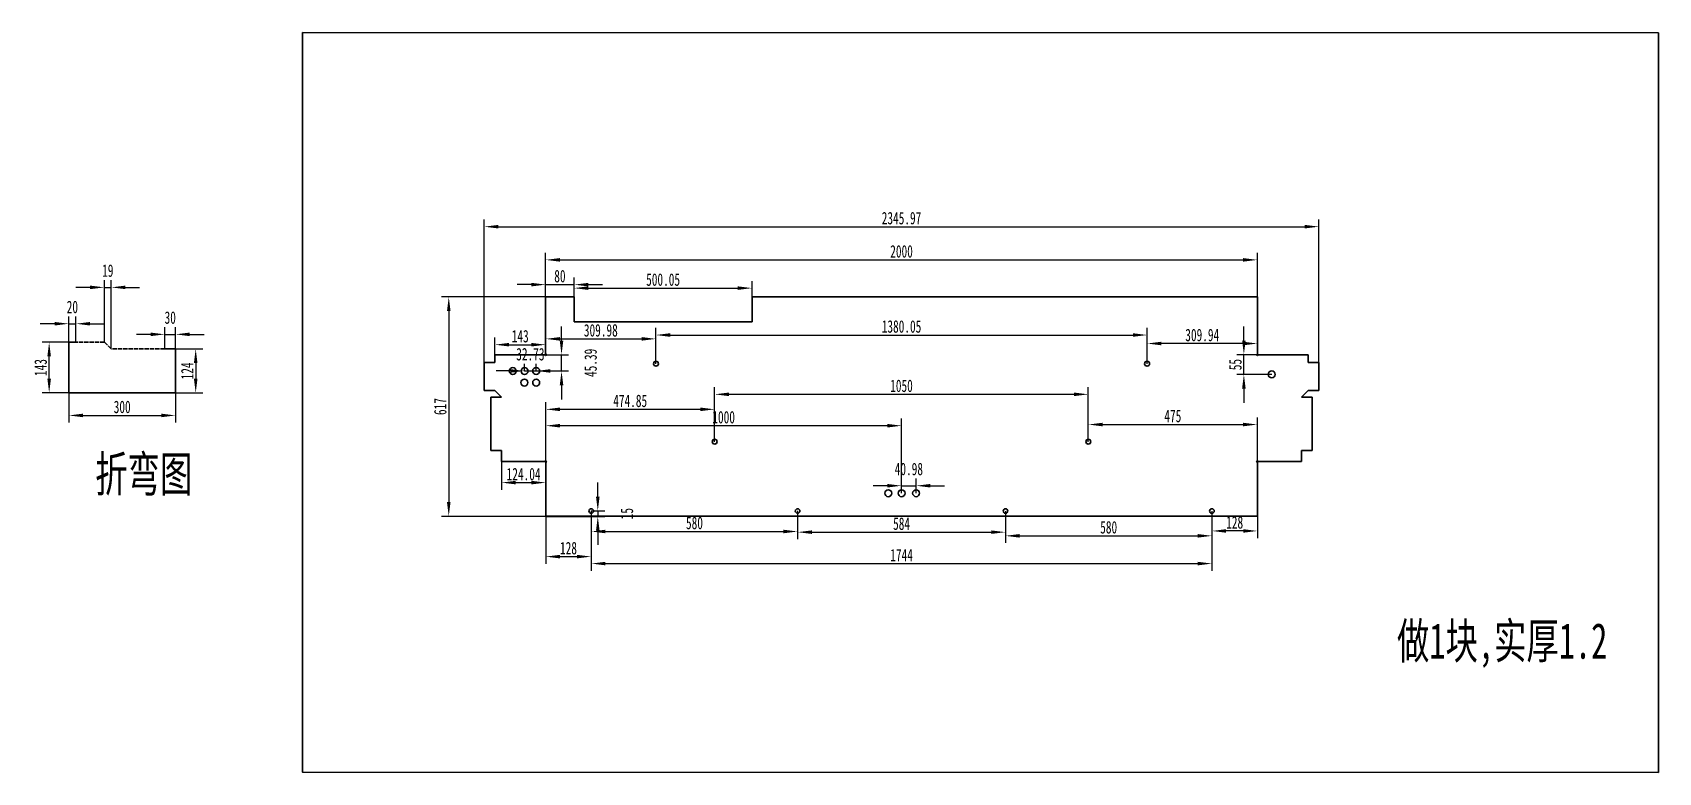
# Model space of a CAD drawing. Header units: millimetres. Extents: x -298 to 4271, y 278 to 2358.
import ezdxf

# ---------------------------------------------------------------- set-up
doc = ezdxf.new("R2010")
doc.units = ezdxf.units.MM
doc.header["$PDSIZE"] = -5
doc.linetypes.add('DASHED', pattern=[15, 12, -3])
doc.layers.get('0').update_dxf_attribs({"lineweight": 18})
doc.layers.add('粗实线层', color=7, linetype='Continuous', lineweight=35)
doc.styles.add('标准', font='', dxfattribs={"width": 0.667})
doc.styles.get('标准').set_extended_font_data('宋体')
doc.dimstyles.new('标准', dxfattribs={"dimscale": 10, "dimtxt": 3.5, "dimasz": 4, "dimexe": 2, "dimexo": 0, "dimtad": 1, "dimdsep": 46, "dimtxsty": '标准', "dimblk": '_CAXARROW', "dimcen": 0, "dimdle": 6, "dimclrd": 3, "dimclre": 3, "dimclrt": 3, "dimazin": 2, "dimtfac": 0.707107, "dimtmove": 2, "dimatfit": 3, "dimfxl": 1, "dimfrac": 2, "dimtolj": 1, "dimarcsym": 1})

# ---------------------------------------------------------------- blocks, each defined once
blk = doc.blocks.new('_CAXARROW')
blk.add_hatch(color=0).paths.add_polyline_path([(0, 0), (-1, 0.125), (-1, -0.125)], flags=0)
blk = doc.blocks.new('*D2')
at = {"layer": 'Defpoints', "color": 0, "transparency": 16777216}
for p in [(-175.9, 1539.2), (-195.9, 1487.6), (-175.9, 1487.6)]:
    blk.add_point(p, dxfattribs=at)
at = {"layer": '粗实线层', "color": 3, "linetype": 'Continuous', "lineweight": -2, "transparency": 16777216}
for p, q in [((-195.9, 1487.6), (-195.9, 1559.2)), ((-175.9, 1487.6), (-175.9, 1559.2)), ((-235.9, 1539.2), (-275.9, 1539.2)), ((-195.9, 1539.2), (-175.9, 1539.2)), ((-135.9, 1539.2), (-95.9, 1539.2))]:
    blk.add_line(p, q, dxfattribs=at)
at = {"layer": '粗实线层', "color": 3, "lineweight": -2, "transparency": 16777216, "xscale": 40, "yscale": 40, "zscale": 40}
blk.add_blockref('_CAXARROW', (-195.9, 1539.2), dxfattribs=at)
at = {"layer": '粗实线层', "color": 3, "lineweight": -2, "transparency": 16777216, "xscale": 40, "yscale": 40, "zscale": 40, "rotation": 180}
blk.add_blockref('_CAXARROW', (-175.9, 1539.2), dxfattribs=at)
at = {"layer": '粗实线层', "color": 3, "transparency": 16777216, "insert": (-185.9, 1586.1), "char_height": 35, "attachment_point": 5, "style": '标准'}
blk.add_mtext('\\A1;20', dxfattribs=at)
blk = doc.blocks.new('*D3')
at = {"layer": 'Defpoints', "color": 0, "transparency": 16777216}
for p in [(104.1, 1468.6), (104.1, 1344.6), (160.7, 1344.6)]:
    blk.add_point(p, dxfattribs=at)
at = {"layer": '粗实线层', "color": 3, "linetype": 'Continuous', "lineweight": -2, "transparency": 16777216}
for p, q in [((104.1, 1468.6), (180.7, 1468.6)), ((160.7, 1428.6), (160.7, 1384.6)), ((104.1, 1344.6), (180.7, 1344.6))]:
    blk.add_line(p, q, dxfattribs=at)
at = {"layer": '粗实线层', "color": 3, "lineweight": -2, "transparency": 16777216, "xscale": 40, "yscale": 40, "zscale": 40}
for p, rotation in [((160.7, 1468.6), 90), ((160.7, 1344.6), 270)]:
    blk.add_blockref('_CAXARROW', p, dxfattribs=dict(at, rotation=rotation))
at = {"layer": '粗实线层', "color": 3, "transparency": 16777216, "insert": (136.9, 1406.6), "char_height": 35, "attachment_point": 5, "rotation": 90, "style": '标准'}
blk.add_mtext('\\A1;124', dxfattribs=at)
blk = doc.blocks.new('*D4')
at = {"layer": 'Defpoints', "color": 0, "transparency": 16777216}
for p in [(-195.9, 1344.6), (104.1, 1344.6), (104.1, 1281.5)]:
    blk.add_point(p, dxfattribs=at)
at = {"layer": '粗实线层', "color": 3, "linetype": 'Continuous', "lineweight": -2, "transparency": 16777216}
for p, q in [((-195.9, 1344.6), (-195.9, 1261.5)), ((104.1, 1344.6), (104.1, 1261.5)), ((-155.9, 1281.5), (64.1, 1281.5))]:
    blk.add_line(p, q, dxfattribs=at)
at = {"layer": '粗实线层', "color": 3, "lineweight": -2, "transparency": 16777216, "xscale": 40, "yscale": 40, "zscale": 40, "rotation": 180}
blk.add_blockref('_CAXARROW', (-195.9, 1281.5), dxfattribs=at)
at = {"layer": '粗实线层', "color": 3, "lineweight": -2, "transparency": 16777216, "xscale": 40, "yscale": 40, "zscale": 40}
blk.add_blockref('_CAXARROW', (104.1, 1281.5), dxfattribs=at)
at = {"layer": '粗实线层', "color": 3, "transparency": 16777216, "insert": (-45.9, 1305.3), "char_height": 35, "attachment_point": 5, "style": '标准'}
blk.add_mtext('\\A1;300', dxfattribs=at)
blk = doc.blocks.new('*D5')
at = {"layer": 'Defpoints', "color": 0, "transparency": 16777216}
for p in [(-251.1, 1487.6), (-195.9, 1487.6), (-195.9, 1344.6)]:
    blk.add_point(p, dxfattribs=at)
at = {"layer": '粗实线层', "color": 3, "linetype": 'Continuous', "lineweight": -2, "transparency": 16777216}
for p, q in [((-195.9, 1487.6), (-271.1, 1487.6)), ((-251.1, 1384.6), (-251.1, 1447.6)), ((-195.9, 1344.6), (-271.1, 1344.6))]:
    blk.add_line(p, q, dxfattribs=at)
at = {"layer": '粗实线层', "color": 3, "lineweight": -2, "transparency": 16777216, "xscale": 40, "yscale": 40, "zscale": 40}
for p, rotation in [((-251.1, 1487.6), 90), ((-251.1, 1344.6), 270)]:
    blk.add_blockref('_CAXARROW', p, dxfattribs=dict(at, rotation=rotation))
at = {"layer": '粗实线层', "color": 3, "transparency": 16777216, "insert": (-274.9, 1416.1), "char_height": 35, "attachment_point": 5, "rotation": 90, "style": '标准'}
blk.add_mtext('\\A1;143', dxfattribs=at)
blk = doc.blocks.new('*D6')
at = {"layer": 'Defpoints', "color": 0, "transparency": 16777216}
for p in [(104.1, 1509.4), (74.1, 1468.6), (104.1, 1467.6)]:
    blk.add_point(p, dxfattribs=at)
at = {"layer": '粗实线层', "color": 3, "linetype": 'Continuous', "lineweight": -2, "transparency": 16777216}
for p, q in [((34.1, 1509.4), (-5.9, 1509.4)), ((74.1, 1468.6), (74.1, 1529.4)), ((74.1, 1509.4), (104.1, 1509.4)), ((104.1, 1467.6), (104.1, 1529.4)), ((144.1, 1509.4), (184.1, 1509.4))]:
    blk.add_line(p, q, dxfattribs=at)
at = {"layer": '粗实线层', "color": 3, "lineweight": -2, "transparency": 16777216, "xscale": 40, "yscale": 40, "zscale": 40}
blk.add_blockref('_CAXARROW', (74.1, 1509.4), dxfattribs=at)
at = {"layer": '粗实线层', "color": 3, "lineweight": -2, "transparency": 16777216, "xscale": 40, "yscale": 40, "zscale": 40, "rotation": 180}
blk.add_blockref('_CAXARROW', (104.1, 1509.4), dxfattribs=at)
at = {"layer": '粗实线层', "color": 3, "transparency": 16777216, "insert": (89.1, 1556.3), "char_height": 35, "attachment_point": 5, "style": '标准'}
blk.add_mtext('\\A1;30', dxfattribs=at)
blk = doc.blocks.new('*D7')
at = {"layer": 'Defpoints', "color": 0, "transparency": 16777216}
for p in [(3144.1, 1718.7), (1144.1, 1614.9), (3144.1, 1614.9)]:
    blk.add_point(p, dxfattribs=at)
at = {"layer": '粗实线层', "color": 3, "linetype": 'Continuous', "lineweight": -2, "transparency": 16777216}
for p, q in [((1144.1, 1614.9), (1144.1, 1738.7)), ((3144.1, 1614.9), (3144.1, 1738.7)), ((1184.1, 1718.7), (3104.1, 1718.7))]:
    blk.add_line(p, q, dxfattribs=at)
at = {"layer": '粗实线层', "color": 3, "lineweight": -2, "transparency": 16777216, "xscale": 40, "yscale": 40, "zscale": 40, "rotation": 180}
blk.add_blockref('_CAXARROW', (1144.1, 1718.7), dxfattribs=at)
at = {"layer": '粗实线层', "color": 3, "lineweight": -2, "transparency": 16777216, "xscale": 40, "yscale": 40, "zscale": 40}
blk.add_blockref('_CAXARROW', (3144.1, 1718.7), dxfattribs=at)
at = {"layer": '粗实线层', "color": 3, "transparency": 16777216, "insert": (2144.1, 1742.4), "char_height": 35, "attachment_point": 5, "style": '标准'}
blk.add_mtext('\\A1;2000', dxfattribs=at)
blk = doc.blocks.new('*D9')
at = {"layer": 'Defpoints', "color": 0, "transparency": 16777216}
for p in [(-76.8, 1641.4), (-95.9, 1487.6), (-76.8, 1468.6)]:
    blk.add_point(p, dxfattribs=at)
at = {"layer": '粗实线层', "color": 3, "linetype": 'Continuous', "lineweight": -2, "transparency": 16777216}
for p, q in [((-95.9, 1487.6), (-95.9, 1661.4)), ((-76.8, 1468.6), (-76.8, 1661.4)), ((-135.9, 1641.4), (-175.9, 1641.4)), ((-95.9, 1641.4), (-76.8, 1641.4)), ((-36.8, 1641.4), (3.2, 1641.4))]:
    blk.add_line(p, q, dxfattribs=at)
at = {"layer": '粗实线层', "color": 3, "lineweight": -2, "transparency": 16777216, "xscale": 40, "yscale": 40, "zscale": 40}
blk.add_blockref('_CAXARROW', (-95.9, 1641.4), dxfattribs=at)
at = {"layer": '粗实线层', "color": 3, "lineweight": -2, "transparency": 16777216, "xscale": 40, "yscale": 40, "zscale": 40, "rotation": 180}
blk.add_blockref('_CAXARROW', (-76.8, 1641.4), dxfattribs=at)
at = {"layer": '粗实线层', "color": 3, "transparency": 16777216, "insert": (-86.3, 1688.3), "char_height": 35, "attachment_point": 5, "style": '标准'}
blk.add_mtext('\\A1;19', dxfattribs=at)
blk = doc.blocks.new('*D10')
at = {"layer": 'Defpoints', "color": 0, "transparency": 16777216}
for p in [(1144.1, 1614.9), (871.8, 997.9), (1144.2, 997.9)]:
    blk.add_point(p, dxfattribs=at)
at = {"layer": '粗实线层', "color": 3, "linetype": 'Continuous', "lineweight": -2, "transparency": 16777216}
for p, q in [((1144.1, 1614.9), (851.8, 1614.9)), ((871.8, 1574.9), (871.8, 1037.9)), ((1144.2, 997.9), (851.8, 997.9))]:
    blk.add_line(p, q, dxfattribs=at)
at = {"layer": '粗实线层', "color": 3, "lineweight": -2, "transparency": 16777216, "xscale": 40, "yscale": 40, "zscale": 40}
for p, rotation in [((871.8, 1614.9), 90), ((871.8, 997.9), 270)]:
    blk.add_blockref('_CAXARROW', p, dxfattribs=dict(at, rotation=rotation))
at = {"layer": '粗实线层', "color": 3, "transparency": 16777216, "insert": (848, 1306.4), "char_height": 35, "attachment_point": 5, "rotation": 90, "style": '标准'}
blk.add_mtext('\\A1;617', dxfattribs=at)
blk = doc.blocks.new('*D11')
at = {"layer": 'Defpoints', "color": 0, "transparency": 16777216}
for p in [(1272.2, 1012.9), (1144.2, 997.9), (1290.6, 997.9)]:
    blk.add_point(p, dxfattribs=at)
at = {"layer": '粗实线层', "color": 3, "linetype": 'Continuous', "lineweight": -2, "transparency": 16777216}
for p, q in [((1290.6, 1052.9), (1290.6, 1092.9)), ((1272.2, 1012.9), (1310.6, 1012.9)), ((1290.6, 1012.9), (1290.6, 997.9)), ((1144.2, 997.9), (1310.6, 997.9)), ((1290.6, 957.9), (1290.6, 917.9))]:
    blk.add_line(p, q, dxfattribs=at)
at = {"layer": '粗实线层', "color": 3, "lineweight": -2, "transparency": 16777216, "xscale": 40, "yscale": 40, "zscale": 40}
for p, rotation in [((1290.6, 1012.9), 270), ((1290.6, 997.9), 90)]:
    blk.add_blockref('_CAXARROW', p, dxfattribs=dict(at, rotation=rotation))
at = {"layer": '粗实线层', "color": 3, "transparency": 16777216, "insert": (1372.5, 1005.4), "char_height": 35, "attachment_point": 5, "rotation": 90, "style": '标准'}
blk.add_mtext('\\A1;15', dxfattribs=at)
blk = doc.blocks.new('*D12')
at = {"layer": 'Defpoints', "color": 0, "transparency": 16777216}
for p in [(1272.2, 1012.9), (1144.2, 997.9), (1272.2, 884.7)]:
    blk.add_point(p, dxfattribs=at)
at = {"layer": '粗实线层', "color": 3, "linetype": 'Continuous', "lineweight": -2, "transparency": 16777216}
for p, q in [((1272.2, 1012.9), (1272.2, 864.7)), ((1144.2, 997.9), (1144.2, 864.7)), ((1184.2, 884.7), (1232.2, 884.7))]:
    blk.add_line(p, q, dxfattribs=at)
at = {"layer": '粗实线层', "color": 3, "lineweight": -2, "transparency": 16777216, "xscale": 40, "yscale": 40, "zscale": 40, "rotation": 180}
blk.add_blockref('_CAXARROW', (1144.2, 884.7), dxfattribs=at)
at = {"layer": '粗实线层', "color": 3, "lineweight": -2, "transparency": 16777216, "xscale": 40, "yscale": 40, "zscale": 40}
blk.add_blockref('_CAXARROW', (1272.2, 884.7), dxfattribs=at)
at = {"layer": '粗实线层', "color": 3, "transparency": 16777216, "insert": (1208.2, 908.4), "char_height": 35, "attachment_point": 5, "style": '标准'}
blk.add_mtext('\\A1;128', dxfattribs=at)
blk = doc.blocks.new('*D14')
at = {"layer": 'Defpoints', "color": 0, "transparency": 16777216}
for p in [(1020.1, 1151.9), (1144.2, 1151.9), (1144.2, 1092.7)]:
    blk.add_point(p, dxfattribs=at)
at = {"layer": '粗实线层', "color": 3, "linetype": 'Continuous', "lineweight": -2, "transparency": 16777216}
for p, q in [((1020.1, 1151.9), (1020.1, 1072.7)), ((1144.2, 1151.9), (1144.2, 1072.7)), ((1060.1, 1092.7), (1104.2, 1092.7))]:
    blk.add_line(p, q, dxfattribs=at)
at = {"layer": '粗实线层', "color": 3, "lineweight": -2, "transparency": 16777216, "xscale": 40, "yscale": 40, "zscale": 40, "rotation": 180}
blk.add_blockref('_CAXARROW', (1020.1, 1092.7), dxfattribs=at)
at = {"layer": '粗实线层', "color": 3, "lineweight": -2, "transparency": 16777216, "xscale": 40, "yscale": 40, "zscale": 40}
blk.add_blockref('_CAXARROW', (1144.2, 1092.7), dxfattribs=at)
at = {"layer": '粗实线层', "color": 3, "transparency": 16777216, "insert": (1082.1, 1116.4), "char_height": 35, "attachment_point": 5, "style": '标准'}
blk.add_mtext('\\A1;124.04', dxfattribs=at)
blk = doc.blocks.new('*D15')
at = {"layer": 'Defpoints', "color": 0, "transparency": 16777216}
for p in [(1144.1, 1480.3), (1001.1, 1451.9), (1144.1, 1451.9)]:
    blk.add_point(p, dxfattribs=at)
at = {"layer": '粗实线层', "color": 3, "linetype": 'Continuous', "lineweight": -2, "transparency": 16777216}
for p, q in [((1001.1, 1451.9), (1001.1, 1500.3)), ((1041.1, 1480.3), (1104.1, 1480.3)), ((1144.1, 1451.9), (1144.1, 1500.3))]:
    blk.add_line(p, q, dxfattribs=at)
at = {"layer": '粗实线层', "color": 3, "lineweight": -2, "transparency": 16777216, "xscale": 40, "yscale": 40, "zscale": 40, "rotation": 180}
blk.add_blockref('_CAXARROW', (1001.1, 1480.3), dxfattribs=at)
at = {"layer": '粗实线层', "color": 3, "lineweight": -2, "transparency": 16777216, "xscale": 40, "yscale": 40, "zscale": 40}
blk.add_blockref('_CAXARROW', (1144.1, 1480.3), dxfattribs=at)
at = {"layer": '粗实线层', "color": 3, "transparency": 16777216, "insert": (1072.6, 1504), "char_height": 35, "attachment_point": 5, "style": '标准'}
blk.add_mtext('\\A1;143', dxfattribs=at)
blk = doc.blocks.new('*D16')
at = {"layer": 'Defpoints', "color": 0, "transparency": 16777216}
for p in [(3317.1, 1812), (971.1, 1429.9), (3317.1, 1429.9)]:
    blk.add_point(p, dxfattribs=at)
at = {"layer": '粗实线层', "color": 3, "linetype": 'Continuous', "lineweight": -2, "transparency": 16777216}
for p, q in [((971.1, 1429.9), (971.1, 1832)), ((3317.1, 1429.9), (3317.1, 1832)), ((1011.1, 1812), (3277.1, 1812))]:
    blk.add_line(p, q, dxfattribs=at)
at = {"layer": '粗实线层', "color": 3, "lineweight": -2, "transparency": 16777216, "xscale": 40, "yscale": 40, "zscale": 40, "rotation": 180}
blk.add_blockref('_CAXARROW', (971.1, 1812), dxfattribs=at)
at = {"layer": '粗实线层', "color": 3, "lineweight": -2, "transparency": 16777216, "xscale": 40, "yscale": 40, "zscale": 40}
blk.add_blockref('_CAXARROW', (3317.1, 1812), dxfattribs=at)
at = {"layer": '粗实线层', "color": 3, "transparency": 16777216, "insert": (2144.1, 1835.8), "char_height": 35, "attachment_point": 5, "style": '标准'}
blk.add_mtext('\\A1;2345.97', dxfattribs=at)
blk = doc.blocks.new('*D17')
at = {"layer": 'Defpoints', "color": 0, "transparency": 16777216}
for p in [(1144.2, 1252.6), (2144.2, 1062.9), (1144.2, 997.9)]:
    blk.add_point(p, dxfattribs=at)
at = {"layer": '粗实线层', "color": 3, "linetype": 'Continuous', "lineweight": -2, "transparency": 16777216}
for p, q in [((1144.2, 997.9), (1144.2, 1272.6)), ((2104.2, 1252.6), (1184.2, 1252.6)), ((2144.2, 1062.9), (2144.2, 1272.6))]:
    blk.add_line(p, q, dxfattribs=at)
at = {"layer": '粗实线层', "color": 3, "lineweight": -2, "transparency": 16777216, "xscale": 40, "yscale": 40, "zscale": 40, "rotation": 180}
blk.add_blockref('_CAXARROW', (1144.2, 1252.6), dxfattribs=at)
at = {"layer": '粗实线层', "color": 3, "lineweight": -2, "transparency": 16777216, "xscale": 40, "yscale": 40, "zscale": 40}
blk.add_blockref('_CAXARROW', (2144.2, 1252.6), dxfattribs=at)
at = {"layer": '粗实线层', "color": 3, "transparency": 16777216, "insert": (1644.2, 1276.3), "char_height": 35, "attachment_point": 5, "style": '标准'}
blk.add_mtext('\\A1;1000', dxfattribs=at)
blk = doc.blocks.new('*D19')
at = {"layer": 'Defpoints', "color": 0, "transparency": 16777216}
for p in [(1144.1, 1451.9), (1188.7, 1451.9), (1117.5, 1406.5)]:
    blk.add_point(p, dxfattribs=at)
at = {"layer": '粗实线层', "color": 3, "linetype": 'Continuous', "lineweight": -2, "transparency": 16777216}
for p, q in [((1188.7, 1491.9), (1188.7, 1531.9)), ((1144.1, 1451.9), (1208.7, 1451.9)), ((1188.7, 1406.5), (1188.7, 1451.9)), ((1117.5, 1406.5), (1208.7, 1406.5)), ((1188.7, 1366.5), (1188.7, 1326.5))]:
    blk.add_line(p, q, dxfattribs=at)
at = {"layer": '粗实线层', "color": 3, "lineweight": -2, "transparency": 16777216, "xscale": 40, "yscale": 40, "zscale": 40}
for p, rotation in [((1188.7, 1451.9), 270), ((1188.7, 1406.5), 90)]:
    blk.add_blockref('_CAXARROW', p, dxfattribs=dict(at, rotation=rotation))
at = {"layer": '粗实线层', "color": 3, "transparency": 16777216, "insert": (1270.5, 1429.2), "char_height": 35, "attachment_point": 5, "rotation": 90, "style": '标准'}
blk.add_mtext('\\A1;45.39', dxfattribs=at)
blk = doc.blocks.new('*D20')
at = {"layer": 'Defpoints', "color": 0, "transparency": 16777216}
for p in [(3106.1, 1451.9), (3144.1, 1451.9), (3184.5, 1396.9)]:
    blk.add_point(p, dxfattribs=at)
at = {"layer": '粗实线层', "color": 3, "linetype": 'Continuous', "lineweight": -2, "transparency": 16777216}
for p, q in [((3106.1, 1491.9), (3106.1, 1531.9)), ((3144.1, 1451.9), (3086.1, 1451.9)), ((3106.1, 1396.9), (3106.1, 1451.9)), ((3184.5, 1396.9), (3086.1, 1396.9)), ((3106.1, 1356.9), (3106.1, 1316.9))]:
    blk.add_line(p, q, dxfattribs=at)
at = {"layer": '粗实线层', "color": 3, "lineweight": -2, "transparency": 16777216, "xscale": 40, "yscale": 40, "zscale": 40}
for p, rotation in [((3106.1, 1451.9), 270), ((3106.1, 1396.9), 90)]:
    blk.add_blockref('_CAXARROW', p, dxfattribs=dict(at, rotation=rotation))
at = {"layer": '粗实线层', "color": 3, "transparency": 16777216, "insert": (3082.4, 1424.4), "char_height": 35, "attachment_point": 5, "rotation": 90, "style": '标准'}
blk.add_mtext('\\A1;55', dxfattribs=at)
blk = doc.blocks.new('*D21')
at = {"layer": 'Defpoints', "color": 0, "transparency": 16777216}
for p in [(1084.7, 1406.1), (1117.5, 1406.5), (1117.5, 1406.5)]:
    blk.add_point(p, dxfattribs=at)
at = {"layer": '粗实线层', "color": 3, "linetype": 'Continuous', "lineweight": -2, "transparency": 16777216}
for p, q in [((1084.7, 1406.1), (1084.7, 1426.5)), ((1117.5, 1406.5), (1117.5, 1426.5)), ((1044.7, 1406.5), (1004.7, 1406.5)), ((1084.7, 1406.5), (1117.5, 1406.5)), ((1157.5, 1406.5), (1197.5, 1406.5))]:
    blk.add_line(p, q, dxfattribs=at)
at = {"layer": '粗实线层', "color": 3, "lineweight": -2, "transparency": 16777216, "xscale": 40, "yscale": 40, "zscale": 40}
blk.add_blockref('_CAXARROW', (1084.7, 1406.5), dxfattribs=at)
at = {"layer": '粗实线层', "color": 3, "lineweight": -2, "transparency": 16777216, "xscale": 40, "yscale": 40, "zscale": 40, "rotation": 180}
blk.add_blockref('_CAXARROW', (1117.5, 1406.5), dxfattribs=at)
at = {"layer": '粗实线层', "color": 3, "transparency": 16777216, "insert": (1101.1, 1453.4), "char_height": 35, "attachment_point": 5, "style": '标准'}
blk.add_mtext('\\A1;32.73', dxfattribs=at)
blk = doc.blocks.new('*D22')
at = {"layer": 'Defpoints', "color": 0, "transparency": 16777216}
for p in [(1454.1, 1496.7), (1144.1, 1451.9), (1454.1, 1426.9)]:
    blk.add_point(p, dxfattribs=at)
at = {"layer": '粗实线层', "color": 3, "linetype": 'Continuous', "lineweight": -2, "transparency": 16777216}
for p, q in [((1144.1, 1451.9), (1144.1, 1516.7)), ((1454.1, 1426.9), (1454.1, 1516.7)), ((1184.1, 1496.7), (1414.1, 1496.7))]:
    blk.add_line(p, q, dxfattribs=at)
at = {"layer": '粗实线层', "color": 3, "lineweight": -2, "transparency": 16777216, "xscale": 40, "yscale": 40, "zscale": 40, "rotation": 180}
blk.add_blockref('_CAXARROW', (1144.1, 1496.7), dxfattribs=at)
at = {"layer": '粗实线层', "color": 3, "lineweight": -2, "transparency": 16777216, "xscale": 40, "yscale": 40, "zscale": 40}
blk.add_blockref('_CAXARROW', (1454.1, 1496.7), dxfattribs=at)
at = {"layer": '粗实线层', "color": 3, "transparency": 16777216, "insert": (1299.1, 1520.5), "char_height": 35, "attachment_point": 5, "style": '标准'}
blk.add_mtext('\\A1;309.98', dxfattribs=at)
blk = doc.blocks.new('*D23')
at = {"layer": 'Defpoints', "color": 0, "transparency": 16777216}
for p in [(2834.1, 1483.6), (2834.1, 1426.9), (3144.1, 1451.9)]:
    blk.add_point(p, dxfattribs=at)
at = {"layer": '粗实线层', "color": 3, "linetype": 'Continuous', "lineweight": -2, "transparency": 16777216}
for p, q in [((2834.1, 1426.9), (2834.1, 1503.6)), ((3104.1, 1483.6), (2874.1, 1483.6)), ((3144.1, 1451.9), (3144.1, 1503.6))]:
    blk.add_line(p, q, dxfattribs=at)
at = {"layer": '粗实线层', "color": 3, "lineweight": -2, "transparency": 16777216, "xscale": 40, "yscale": 40, "zscale": 40, "rotation": 180}
blk.add_blockref('_CAXARROW', (2834.1, 1483.6), dxfattribs=at)
at = {"layer": '粗实线层', "color": 3, "lineweight": -2, "transparency": 16777216, "xscale": 40, "yscale": 40, "zscale": 40}
blk.add_blockref('_CAXARROW', (3144.1, 1483.6), dxfattribs=at)
at = {"layer": '粗实线层', "color": 3, "transparency": 16777216, "insert": (2989.1, 1507.3), "char_height": 35, "attachment_point": 5, "style": '标准'}
blk.add_mtext('\\A1;309.94', dxfattribs=at)
blk = doc.blocks.new('*D24')
at = {"layer": 'Defpoints', "color": 0, "transparency": 16777216}
for p in [(2834.1, 1507.5), (1454.1, 1426.9), (2834.1, 1426.9)]:
    blk.add_point(p, dxfattribs=at)
at = {"layer": '粗实线层', "color": 3, "linetype": 'Continuous', "lineweight": -2, "transparency": 16777216}
for p, q in [((1454.1, 1426.9), (1454.1, 1527.5)), ((2834.1, 1426.9), (2834.1, 1527.5)), ((1494.1, 1507.5), (2794.1, 1507.5))]:
    blk.add_line(p, q, dxfattribs=at)
at = {"layer": '粗实线层', "color": 3, "lineweight": -2, "transparency": 16777216, "xscale": 40, "yscale": 40, "zscale": 40, "rotation": 180}
blk.add_blockref('_CAXARROW', (1454.1, 1507.5), dxfattribs=at)
at = {"layer": '粗实线层', "color": 3, "lineweight": -2, "transparency": 16777216, "xscale": 40, "yscale": 40, "zscale": 40}
blk.add_blockref('_CAXARROW', (2834.1, 1507.5), dxfattribs=at)
at = {"layer": '粗实线层', "color": 3, "transparency": 16777216, "insert": (2144.1, 1531.3), "char_height": 35, "attachment_point": 5, "style": '标准'}
blk.add_mtext('\\A1;1380.05', dxfattribs=at)
blk = doc.blocks.new('*D25')
at = {"layer": 'Defpoints', "color": 0, "transparency": 16777216}
for p in [(3016.2, 1012.8), (3144.2, 997.9), (3016.2, 956.8)]:
    blk.add_point(p, dxfattribs=at)
at = {"layer": '粗实线层', "color": 3, "linetype": 'Continuous', "lineweight": -2, "transparency": 16777216}
for p, q in [((3016.2, 1012.8), (3016.2, 936.8)), ((3144.2, 997.9), (3144.2, 936.8)), ((3104.2, 956.8), (3056.2, 956.8))]:
    blk.add_line(p, q, dxfattribs=at)
at = {"layer": '粗实线层', "color": 3, "lineweight": -2, "transparency": 16777216, "xscale": 40, "yscale": 40, "zscale": 40, "rotation": 180}
blk.add_blockref('_CAXARROW', (3016.2, 956.8), dxfattribs=at)
at = {"layer": '粗实线层', "color": 3, "lineweight": -2, "transparency": 16777216, "xscale": 40, "yscale": 40, "zscale": 40}
blk.add_blockref('_CAXARROW', (3144.2, 956.8), dxfattribs=at)
at = {"layer": '粗实线层', "color": 3, "transparency": 16777216, "insert": (3080.2, 980.5), "char_height": 35, "attachment_point": 5, "style": '标准'}
blk.add_mtext('\\A1;128', dxfattribs=at)
blk = doc.blocks.new('*D26')
at = {"layer": 'Defpoints', "color": 0, "transparency": 16777216}
for p in [(1272.2, 1012.9), (1852.2, 1012.9), (1852.2, 955.3)]:
    blk.add_point(p, dxfattribs=at)
at = {"layer": '粗实线层', "color": 3, "linetype": 'Continuous', "lineweight": -2, "transparency": 16777216}
for p, q in [((1272.2, 1012.9), (1272.2, 935.3)), ((1852.2, 1012.9), (1852.2, 935.3)), ((1312.2, 955.3), (1812.2, 955.3))]:
    blk.add_line(p, q, dxfattribs=at)
at = {"layer": '粗实线层', "color": 3, "lineweight": -2, "transparency": 16777216, "xscale": 40, "yscale": 40, "zscale": 40, "rotation": 180}
blk.add_blockref('_CAXARROW', (1272.2, 955.3), dxfattribs=at)
at = {"layer": '粗实线层', "color": 3, "lineweight": -2, "transparency": 16777216, "xscale": 40, "yscale": 40, "zscale": 40}
blk.add_blockref('_CAXARROW', (1852.2, 955.3), dxfattribs=at)
at = {"layer": '粗实线层', "color": 3, "transparency": 16777216, "insert": (1562.2, 979.1), "char_height": 35, "attachment_point": 5, "style": '标准'}
blk.add_mtext('\\A1;580', dxfattribs=at)
blk = doc.blocks.new('*D27')
at = {"layer": 'Defpoints', "color": 0, "transparency": 16777216}
for p in [(2436.2, 1012.8), (3016.2, 1012.8), (3016.2, 943.1)]:
    blk.add_point(p, dxfattribs=at)
at = {"layer": '粗实线层', "color": 3, "linetype": 'Continuous', "lineweight": -2, "transparency": 16777216}
for p, q in [((2436.2, 1012.8), (2436.2, 923.1)), ((3016.2, 1012.8), (3016.2, 923.1)), ((2476.2, 943.1), (2976.2, 943.1))]:
    blk.add_line(p, q, dxfattribs=at)
at = {"layer": '粗实线层', "color": 3, "lineweight": -2, "transparency": 16777216, "xscale": 40, "yscale": 40, "zscale": 40, "rotation": 180}
blk.add_blockref('_CAXARROW', (2436.2, 943.1), dxfattribs=at)
at = {"layer": '粗实线层', "color": 3, "lineweight": -2, "transparency": 16777216, "xscale": 40, "yscale": 40, "zscale": 40}
blk.add_blockref('_CAXARROW', (3016.2, 943.1), dxfattribs=at)
at = {"layer": '粗实线层', "color": 3, "transparency": 16777216, "insert": (2726.2, 966.9), "char_height": 35, "attachment_point": 5, "style": '标准'}
blk.add_mtext('\\A1;580', dxfattribs=at)
blk = doc.blocks.new('*D28')
at = {"layer": 'Defpoints', "color": 0, "transparency": 16777216}
for p in [(1852.2, 1012.9), (2436.2, 1012.8), (2436.2, 953.4)]:
    blk.add_point(p, dxfattribs=at)
at = {"layer": '粗实线层', "color": 3, "linetype": 'Continuous', "lineweight": -2, "transparency": 16777216}
for p, q in [((1852.2, 1012.9), (1852.2, 933.4)), ((2436.2, 1012.8), (2436.2, 933.4)), ((1892.2, 953.4), (2396.2, 953.4))]:
    blk.add_line(p, q, dxfattribs=at)
at = {"layer": '粗实线层', "color": 3, "lineweight": -2, "transparency": 16777216, "xscale": 40, "yscale": 40, "zscale": 40, "rotation": 180}
blk.add_blockref('_CAXARROW', (1852.2, 953.4), dxfattribs=at)
at = {"layer": '粗实线层', "color": 3, "lineweight": -2, "transparency": 16777216, "xscale": 40, "yscale": 40, "zscale": 40}
blk.add_blockref('_CAXARROW', (2436.2, 953.4), dxfattribs=at)
at = {"layer": '粗实线层', "color": 3, "transparency": 16777216, "insert": (2144.2, 977.1), "char_height": 35, "attachment_point": 5, "style": '标准'}
blk.add_mtext('\\A1;584', dxfattribs=at)
blk = doc.blocks.new('*D29')
at = {"layer": 'Defpoints', "color": 0, "transparency": 16777216}
for p in [(1272.2, 1012.9), (3016.2, 1012.8), (3016.2, 865.1)]:
    blk.add_point(p, dxfattribs=at)
at = {"layer": '粗实线层', "color": 3, "linetype": 'Continuous', "lineweight": -2, "transparency": 16777216}
for p, q in [((1272.2, 1012.9), (1272.2, 845.1)), ((3016.2, 1012.8), (3016.2, 845.1)), ((1312.2, 865.1), (2976.2, 865.1))]:
    blk.add_line(p, q, dxfattribs=at)
at = {"layer": '粗实线层', "color": 3, "lineweight": -2, "transparency": 16777216, "xscale": 40, "yscale": 40, "zscale": 40, "rotation": 180}
blk.add_blockref('_CAXARROW', (1272.2, 865.1), dxfattribs=at)
at = {"layer": '粗实线层', "color": 3, "lineweight": -2, "transparency": 16777216, "xscale": 40, "yscale": 40, "zscale": 40}
blk.add_blockref('_CAXARROW', (3016.2, 865.1), dxfattribs=at)
at = {"layer": '粗实线层', "color": 3, "transparency": 16777216, "insert": (2144.2, 888.8), "char_height": 35, "attachment_point": 5, "style": '标准'}
blk.add_mtext('\\A1;1744', dxfattribs=at)
blk = doc.blocks.new('*D30')
at = {"layer": 'Defpoints', "color": 0, "transparency": 16777216}
for p in [(2144.2, 1062.9), (2185.1, 1083.9), (2185.1, 1062.9)]:
    blk.add_point(p, dxfattribs=at)
at = {"layer": '粗实线层', "color": 3, "linetype": 'Continuous', "lineweight": -2, "transparency": 16777216}
for p, q in [((2144.2, 1062.9), (2144.2, 1103.9)), ((2185.1, 1062.9), (2185.1, 1103.9)), ((2104.2, 1083.9), (2064.2, 1083.9)), ((2144.2, 1083.9), (2185.1, 1083.9)), ((2225.1, 1083.9), (2265.1, 1083.9))]:
    blk.add_line(p, q, dxfattribs=at)
at = {"layer": '粗实线层', "color": 3, "lineweight": -2, "transparency": 16777216, "xscale": 40, "yscale": 40, "zscale": 40}
blk.add_blockref('_CAXARROW', (2144.2, 1083.9), dxfattribs=at)
at = {"layer": '粗实线层', "color": 3, "lineweight": -2, "transparency": 16777216, "xscale": 40, "yscale": 40, "zscale": 40, "rotation": 180}
blk.add_blockref('_CAXARROW', (2185.1, 1083.9), dxfattribs=at)
at = {"layer": '粗实线层', "color": 3, "transparency": 16777216, "insert": (2164.7, 1130.8), "char_height": 35, "attachment_point": 5, "style": '标准'}
blk.add_mtext('\\A1;40.98', dxfattribs=at)
blk = doc.blocks.new('*D33')
at = {"layer": 'Defpoints', "color": 0, "transparency": 16777216}
for p in [(1224.1, 1649.1), (1144.1, 1614.9), (1224.1, 1614.9)]:
    blk.add_point(p, dxfattribs=at)
at = {"layer": '粗实线层', "color": 3, "linetype": 'Continuous', "lineweight": -2, "transparency": 16777216}
for p, q in [((1104.1, 1649.1), (1064.1, 1649.1)), ((1144.1, 1614.9), (1144.1, 1669.1)), ((1144.1, 1649.1), (1224.1, 1649.1)), ((1224.1, 1614.9), (1224.1, 1669.1)), ((1264.1, 1649.1), (1304.1, 1649.1))]:
    blk.add_line(p, q, dxfattribs=at)
at = {"layer": '粗实线层', "color": 3, "lineweight": -2, "transparency": 16777216, "xscale": 40, "yscale": 40, "zscale": 40}
blk.add_blockref('_CAXARROW', (1144.1, 1649.1), dxfattribs=at)
at = {"layer": '粗实线层', "color": 3, "lineweight": -2, "transparency": 16777216, "xscale": 40, "yscale": 40, "zscale": 40, "rotation": 180}
blk.add_blockref('_CAXARROW', (1224.1, 1649.1), dxfattribs=at)
at = {"layer": '粗实线层', "color": 3, "transparency": 16777216, "insert": (1184.1, 1672.8), "char_height": 35, "attachment_point": 5, "style": '标准'}
blk.add_mtext('\\A1;80', dxfattribs=at)
blk = doc.blocks.new('*D34')
at = {"layer": 'Defpoints', "color": 0, "transparency": 16777216}
for p in [(1224.1, 1614.9), (1724.1, 1639.3), (1724.1, 1614.9)]:
    blk.add_point(p, dxfattribs=at)
at = {"layer": '粗实线层', "color": 3, "linetype": 'Continuous', "lineweight": -2, "transparency": 16777216}
for p, q in [((1224.1, 1614.9), (1224.1, 1659.3)), ((1724.1, 1614.9), (1724.1, 1659.3)), ((1264.1, 1639.3), (1684.1, 1639.3))]:
    blk.add_line(p, q, dxfattribs=at)
at = {"layer": '粗实线层', "color": 3, "lineweight": -2, "transparency": 16777216, "xscale": 40, "yscale": 40, "zscale": 40, "rotation": 180}
blk.add_blockref('_CAXARROW', (1224.1, 1639.3), dxfattribs=at)
at = {"layer": '粗实线层', "color": 3, "lineweight": -2, "transparency": 16777216, "xscale": 40, "yscale": 40, "zscale": 40}
blk.add_blockref('_CAXARROW', (1724.1, 1639.3), dxfattribs=at)
at = {"layer": '粗实线层', "color": 3, "transparency": 16777216, "insert": (1474.1, 1663.1), "char_height": 35, "attachment_point": 5, "style": '标准'}
blk.add_mtext('\\A1;500.05', dxfattribs=at)
blk = doc.blocks.new('*D35')
at = {"layer": 'Defpoints', "color": 0, "transparency": 16777216}
for p in [(3144, 1255.9), (2669, 1207.7), (3144, 1151.9)]:
    blk.add_point(p, dxfattribs=at)
at = {"layer": '粗实线层', "color": 3, "linetype": 'Continuous', "lineweight": -2, "transparency": 16777216}
for p, q in [((2669, 1207.7), (2669, 1275.9)), ((2709, 1255.9), (3104, 1255.9)), ((3144, 1151.9), (3144, 1275.9))]:
    blk.add_line(p, q, dxfattribs=at)
at = {"layer": '粗实线层', "color": 3, "lineweight": -2, "transparency": 16777216, "xscale": 40, "yscale": 40, "zscale": 40, "rotation": 180}
blk.add_blockref('_CAXARROW', (2669, 1255.9), dxfattribs=at)
at = {"layer": '粗实线层', "color": 3, "lineweight": -2, "transparency": 16777216, "xscale": 40, "yscale": 40, "zscale": 40}
blk.add_blockref('_CAXARROW', (3144, 1255.9), dxfattribs=at)
at = {"layer": '粗实线层', "color": 3, "transparency": 16777216, "insert": (2906.5, 1279.7), "char_height": 35, "attachment_point": 5, "style": '标准'}
blk.add_mtext('\\A1;475', dxfattribs=at)
blk = doc.blocks.new('*D37')
at = {"layer": 'Defpoints', "color": 0, "transparency": 16777216}
for p in [(2669, 1340.8), (1619, 1207.7), (2669, 1207.7)]:
    blk.add_point(p, dxfattribs=at)
at = {"layer": '粗实线层', "color": 3, "linetype": 'Continuous', "lineweight": -2, "transparency": 16777216}
for p, q in [((1619, 1207.7), (1619, 1360.8)), ((1659, 1340.8), (2629, 1340.8)), ((2669, 1207.7), (2669, 1360.8))]:
    blk.add_line(p, q, dxfattribs=at)
at = {"layer": '粗实线层', "color": 3, "lineweight": -2, "transparency": 16777216, "xscale": 40, "yscale": 40, "zscale": 40, "rotation": 180}
blk.add_blockref('_CAXARROW', (1619, 1340.8), dxfattribs=at)
at = {"layer": '粗实线层', "color": 3, "lineweight": -2, "transparency": 16777216, "xscale": 40, "yscale": 40, "zscale": 40}
blk.add_blockref('_CAXARROW', (2669, 1340.8), dxfattribs=at)
at = {"layer": '粗实线层', "color": 3, "transparency": 16777216, "insert": (2144, 1364.6), "char_height": 35, "attachment_point": 5, "style": '标准'}
blk.add_mtext('\\A1;1050', dxfattribs=at)
blk = doc.blocks.new('*D38')
at = {"layer": 'Defpoints', "color": 0, "transparency": 16777216}
for p in [(1144.2, 1298.6), (1619, 1207.7), (1144.2, 1151.9)]:
    blk.add_point(p, dxfattribs=at)
at = {"layer": '粗实线层', "color": 3, "linetype": 'Continuous', "lineweight": -2, "transparency": 16777216}
for p, q in [((1144.2, 1151.9), (1144.2, 1318.6)), ((1579, 1298.6), (1184.2, 1298.6)), ((1619, 1207.7), (1619, 1318.6))]:
    blk.add_line(p, q, dxfattribs=at)
at = {"layer": '粗实线层', "color": 3, "lineweight": -2, "transparency": 16777216, "xscale": 40, "yscale": 40, "zscale": 40, "rotation": 180}
blk.add_blockref('_CAXARROW', (1144.2, 1298.6), dxfattribs=at)
at = {"layer": '粗实线层', "color": 3, "lineweight": -2, "transparency": 16777216, "xscale": 40, "yscale": 40, "zscale": 40}
blk.add_blockref('_CAXARROW', (1619, 1298.6), dxfattribs=at)
at = {"layer": '粗实线层', "color": 3, "transparency": 16777216, "insert": (1381.6, 1322.3), "char_height": 35, "attachment_point": 5, "style": '标准'}
blk.add_mtext('\\A1;474.85', dxfattribs=at)

msp = doc.modelspace()

# ---------------------------------------------------------------- linework, layer by layer
at = {"layer": '粗实线层'}
for p, q in [((1144.088, 1614.914), (1224.084, 1614.914)), ((1144.088, 1614.914), (1144.088, 1453.974)), ((1224.084, 1614.914), (1224.084, 1544.914)), ((1724.083, 1544.914), (1724.131, 1614.914)), ((1724.131, 1614.914), (3144.088, 1614.914)), ((3144.088, 1614.914), (3144.088, 1453.994)), ((1224.084, 1544.914), (1724.083, 1544.914)), ((-175.883, 1487.615), (-195.883, 1487.615)), ((-195.883, 1487.615), (-195.883, 1344.615)), ((104.117, 1468.615), (74.117, 1468.615)), ((104.117, 1344.615), (104.117, 1468.615)), ((1001.105, 1429.914), (971.105, 1429.914)), ((971.105, 1429.914), (971.105, 1351.914)), ((1142.105, 1451.914), (1001.105, 1451.914)), ((1001.105, 1451.914), (1001.105, 1429.914)), ((3146.071, 1451.934), (3287.071, 1451.934)), ((3287.071, 1451.934), (3287.071, 1429.934)), ((3287.071, 1429.934), (3317.071, 1429.934)), ((3317.071, 1429.934), (3317.071, 1351.934)), ((-195.883, 1344.615), (104.117, 1344.615)), ((971.105, 1351.914), (1001.105, 1351.914)), ((990.169, 1332.882), (990.123, 1182.91)), ((1020.151, 1332.882), (990.169, 1332.882)), ((1001.105, 1351.914), (1020.151, 1332.882)), ((3287.071, 1351.934), (3268.026, 1332.902)), ((3268.026, 1332.902), (3298.008, 1332.902)), ((3317.071, 1351.934), (3287.071, 1351.934)), ((3298.008, 1332.902), (3298.053, 1182.93)), ((990.123, 1182.91), (1020.123, 1182.91)), ((1020.123, 1182.91), (1020.123, 1151.91)), ((1020.123, 1151.91), (1142.168, 1151.91)), ((1144.168, 1149.91), (1144.168, 997.91)), ((3144.009, 1149.93), (3144.166, 997.91)), ((3268.053, 1151.93), (3146.009, 1151.93)), ((3298.053, 1182.93), (3268.053, 1182.93)), ((3268.053, 1182.93), (3268.053, 1151.93)), ((1144.168, 997.91), (3144.166, 997.91))]:
    msp.add_line(p, q, dxfattribs=at)
at = {"layer": '粗实线层', "color": 6, "linetype": 'DASHED'}
for p, q in [((-95.883, 1487.615), (-175.883, 1487.615)), ((-76.806, 1468.615), (-95.883, 1487.615)), ((74.117, 1468.615), (-76.806, 1468.615))]:
    msp.add_line(p, q, dxfattribs=at)
at = {"layer": '粗实线层'}
msp.add_lwpolyline([(460.409, 2357.713), (460.736, 279.333), (4271.167, 277.966), (4270.839, 2356.346)], close=True, dxfattribs=at)
for centre, radius in [((1454.088, 1426.896), 7), ((2834.135, 1426.896), 7), ((1051.721, 1406.124), 9.75), ((1084.466, 1373.908), 9.75), ((1084.721, 1406.124), 9.75), ((1117.455, 1406.52), 9.75), ((1117.466, 1373.908), 9.75), ((3184.54, 1396.937), 9.75), ((1619.018, 1207.738), 7), ((2669.02, 1207.738), 7), ((2106.942, 1062.9), 9.75), ((2144.164, 1062.9), 9.75), ((2185.144, 1062.9), 9.75), ((1272.167, 1012.91), 6.5), ((1852.167, 1012.91), 6.5), ((2436.169, 1012.813), 6.5), ((3016.169, 1012.813), 6.5)]:
    msp.add_circle(centre, radius, dxfattribs=at)
for centre, start, end in [((1144.105, 1451.914), 180, 90), ((3144.071, 1451.934), 90, 360), ((1144.168, 1151.91), 270.585004, 180), ((3144.009, 1151.93), 0, 269.414996)]:
    msp.add_arc(centre, 2, start, end, dxfattribs=at)

# ---------------------------------------------------------------- texts
at = {"layer": '粗实线层', "char_height": 100, "attachment_point": 1, "style": '标准'}
for s, width, insert in [('折弯图', 379.18648, (-121.794, 1166.686)), ('做1块,实厚1.2', 734.7578, (3536.409, 697.873))]:
    msp.add_mtext_dynamic_manual_height_columns(s, width=width, gutter_width=1, heights=[0], dxfattribs=dict(at, insert=insert))

# ---------------------------------------------------------------- dimensions: what is measured, and where the dimension line sits
at = {"layer": '粗实线层'}
for base, p1, p2, picture, middle in [((3317.071, 1812.034), (971.105, 1429.914), (3317.071, 1429.934), '*D16', (2144.088, 1835.784)), ((3144.088, 1718.669), (1144.088, 1614.914), (3144.088, 1614.914), '*D7', (2144.088, 1742.419)), ((1224.084, 1649.098), (1144.088, 1614.914), (1224.084, 1614.914), '*D33', (1184.086, 1672.848)), ((1724.131, 1639.334), (1224.084, 1614.914), (1724.131, 1614.914), '*D34', (1474.107, 1663.084)), ((-175.883, 1539.198), (-195.883, 1487.615), (-175.883, 1487.615), '*D2', (-185.883, 1586.073)), ((104.117, 1509.439), (74.117, 1468.615), (104.117, 1467.615), '*D6', (89.117, 1556.314)), ((2834.135, 1507.527), (1454.088, 1426.896), (2834.135, 1426.896), '*D24', (2144.112, 1531.277)), ((1144.105, 1480.266), (1001.105, 1451.914), (1144.105, 1451.914), '*D15', (1072.605, 1504.016)), ((1454.088, 1496.734), (1144.105, 1451.914), (1454.088, 1426.896), '*D22', (1299.096, 1520.484)), ((2834.135, 1483.597), (3144.071, 1451.934), (2834.135, 1426.896), '*D23', (2989.103, 1507.347)), ((1117.455, 1406.52), (1084.721, 1406.124), (1117.455, 1406.52), '*D21', (1101.088, 1453.395)), ((2669.02, 1340.819), (1619.018, 1207.738), (2669.02, 1207.738), '*D37', (2144.019, 1364.569)), ((104.117, 1281.518), (-195.883, 1344.615), (104.117, 1344.615), '*D4', (-45.883, 1305.268)), ((1144.168, 1298.565), (1619.018, 1207.738), (1144.168, 1151.91), '*D38', (1381.593, 1322.315)), ((1144.168, 1252.569), (2144.164, 1062.9), (1144.168, 997.91), '*D17', (1644.166, 1276.319)), ((3144.009, 1255.923), (2669.01, 1207.738), (3144.009, 1151.93), '*D35', (2906.509, 1279.673)), ((1144.1678, 1092.6787), (1020.1233, 1151.9098), (1144.1678, 1151.9098), '*D14', (1082.1455, 1116.4287)), ((2185.144, 1083.942), (2144.164, 1062.9), (2185.144, 1062.9), '*D30', (2164.654, 1130.817)), ((1272.167, 884.677), (1144.168, 997.91), (1272.167, 1012.91), '*D12', (1208.167, 908.427)), ((1852.167, 955.339), (1272.167, 1012.91), (1852.167, 1012.91), '*D26', (1562.167, 979.089)), ((3016.169, 865.063), (1272.167, 1012.91), (3016.169, 1012.813), '*D29', (2144.168, 888.813)), ((2436.169, 953.366), (1852.167, 1012.91), (2436.169, 1012.813), '*D28', (2144.168, 977.116)), ((3016.169, 943.129), (2436.169, 1012.813), (3016.169, 1012.813), '*D27', (2726.169, 966.879)), ((3016.169, 956.758), (3144.166, 997.91), (3016.169, 1012.813), '*D25', (3080.167, 980.508))]:
    dim = msp.add_linear_dim(base=base, p1=p1, p2=p2, dimstyle='标准', dxfattribs=at)
    dim.commit()
    dim.dimension.update_dxf_attribs({"geometry": picture, "text_midpoint": middle})
dim = msp.add_linear_dim(base=(-76.806, 1641.435), p1=(-95.883, 1487.615), p2=(-76.806, 1468.615), text='19', dimstyle='标准', dxfattribs=at)
dim.commit()
dim.dimension.update_dxf_attribs({"geometry": '*D9', "text_midpoint": (-86.345, 1688.31)})
for base, p1, p2, picture, middle in [((871.788, 997.91), (1144.088, 1614.914), (1144.168, 997.91), '*D10', (848.038, 1306.412)), ((1188.67, 1451.914), (1117.455, 1406.52), (1144.105, 1451.914), '*D19', (1270.545, 1429.217)), ((3106.129, 1451.934), (3184.54, 1396.937), (3144.071, 1451.934), '*D20', (3082.379, 1424.435)), ((-251.137, 1487.615), (-195.883, 1344.615), (-195.883, 1487.615), '*D5', (-274.887, 1416.115)), ((160.666, 1344.615), (104.117, 1468.615), (104.117, 1344.615), '*D3', (136.916, 1406.615)), ((1290.594, 997.91), (1272.167, 1012.91), (1144.168, 997.91), '*D11', (1372.469, 1005.41))]:
    dim = msp.add_linear_dim(base=base, p1=p1, p2=p2, angle=90, dimstyle='标准', dxfattribs=at)
    dim.commit()
    dim.dimension.update_dxf_attribs({"geometry": picture, "text_midpoint": middle})

doc.saveas('drawing.dxf')
